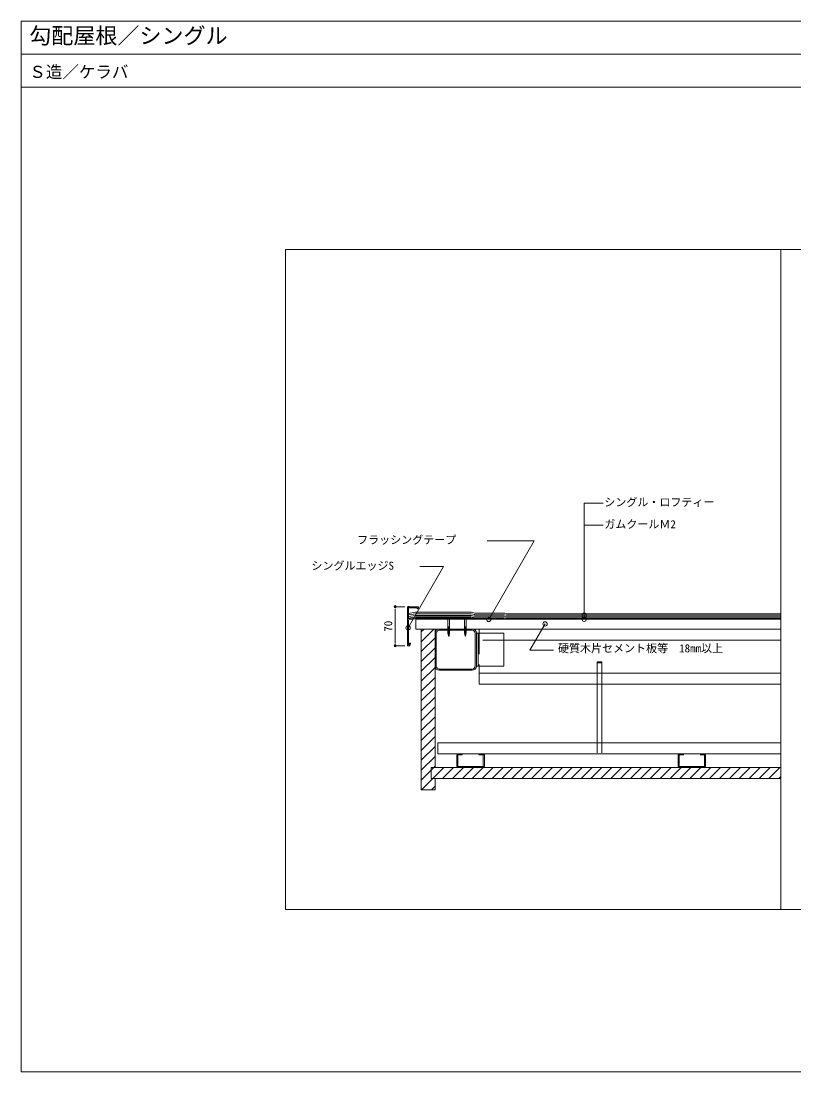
# Model space of a CAD drawing. Units: millimetres, scale not verified. Extents: x -1380 to 1380, y -955 to 955.
# Drawn here: x -1380 to 24, y -955 to 955 of the extents above; entities that cross this region are included whole.
import ezdxf
from ezdxf.enums import TextEntityAlignment as Align

# ---------------------------------------------------------------- set-up
doc = ezdxf.new("R2010")
doc.units = ezdxf.units.MM
doc.header["$LTSCALE"] = 3
doc.header["$PDMODE"] = 32
doc.header["$PDSIZE"] = 1.5
doc.linetypes.add('USER1', pattern=[19.05, 12.7, -6.35])
for name, color, linetype, lineweight in [('0-0_0', 7, 'Continuous', 9), ('0-1_HATCH', 9, 'Continuous', 18), ('0-4_BOUSUI', 1, 'Continuous', 18), ('0-5_MOJI', 7, 'Continuous', 18), ('0-6_sunpo', 7, 'Continuous', 18), ('0-7_KANAMONO_SCREW', 4, 'Continuous', 18), ('0-9_KANAMONO', 4, 'Continuous', 18), ('0-A_single', 6, 'Continuous', 18), ('0-B_TEKKOTU', 7, 'Continuous', 18), ('0-C_doubuti', 5, 'Continuous', 18), ('0-D_bo-do', 3, 'Continuous', 18), ('0-E_WAKU', 7, 'Continuous', 18)]:
    doc.layers.add(name, color=color, linetype=linetype, lineweight=lineweight)
doc.styles.add('ＭＳ ゴシック', font='')
doc.styles.get('ＭＳ ゴシック').set_extended_font_data('MS Gothic')

# ---------------------------------------------------------------- blocks, each defined once
blk = doc.blocks.new('_DOT')
at = {"layer": '0-0_0'}
for p, q in [((-0.5, 0), (-1, 0)), ((0.25, 0), (-0.25, 0))]:
    blk.add_line(p, q, dxfattribs=at)
blk.add_circle((0, 0), 0.25, dxfattribs=at)

msp = doc.modelspace()

# ---------------------------------------------------------------- linework, layer by layer
at = {"layer": '0-0_0', "lineweight": 18}
msp.add_line((-1379.957, 895.031), (1380.043, 895.031), dxfattribs=at)
at = {"layer": '0-1_HATCH'}
for p, q in [((-653.058, -154.986), (-648.06, -149.988)), ((-653.058, -172.947), (-630.099, -149.988)), ((-653.058, -190.907), (-628.058, -165.907)), ((-653.058, -208.868), (-628.058, -183.868)), ((-653.058, -226.828), (-628.058, -201.828)), ((-653.058, -244.789), (-628.058, -219.789)), ((-653.058, -262.749), (-628.058, -237.749)), ((-653.058, -280.71), (-628.058, -255.71)), ((-653.058, -298.67), (-628.058, -273.67)), ((-653.058, -316.631), (-628.058, -291.631)), ((-653.058, -334.591), (-628.058, -309.591)), ((-653.058, -352.552), (-628.058, -327.552)), ((-653.058, -370.513), (-628.058, -345.513)), ((-653.058, -388.473), (-628.058, -363.473)), ((-653.058, -406.434), (-628.058, -381.434)), ((-630.25, -401.585), (-628.058, -399.394)), ((-653.058, -424.394), (-635.058, -406.394)), ((-635.058, -406.394), (-630.25, -401.585)), ((-614.329, -421.585), (-594.329, -401.585)), ((-596.368, -421.585), (-576.368, -401.585)), ((-578.408, -421.585), (-558.408, -401.585)), ((-560.447, -421.585), (-540.447, -401.585)), ((-542.486, -421.585), (-522.486, -401.585)), ((-524.526, -421.585), (-504.526, -401.585)), ((-506.565, -421.585), (-486.565, -401.585)), ((-488.605, -421.585), (-468.605, -401.585)), ((-470.644, -421.585), (-450.644, -401.585)), ((-452.684, -421.585), (-432.684, -401.585)), ((-434.723, -421.585), (-414.723, -401.585)), ((-416.763, -421.585), (-396.763, -401.585)), ((-398.802, -421.585), (-378.802, -401.585)), ((-380.842, -421.585), (-360.842, -401.585)), ((-362.881, -421.585), (-342.881, -401.585)), ((-344.921, -421.585), (-324.921, -401.585)), ((-326.96, -421.585), (-306.96, -401.585)), ((-309, -421.585), (-289, -401.585)), ((-291.039, -421.585), (-271.039, -401.585)), ((-273.079, -421.585), (-253.079, -401.585)), ((-255.118, -421.585), (-235.118, -401.585)), ((-237.158, -421.585), (-217.158, -401.585)), ((-219.197, -421.585), (-199.197, -401.585)), ((-201.237, -421.585), (-181.237, -401.585)), ((-183.276, -421.585), (-163.276, -401.585)), ((-165.316, -421.585), (-145.316, -401.585)), ((-147.355, -421.585), (-127.355, -401.585)), ((-129.395, -421.585), (-109.395, -401.585)), ((-111.434, -421.585), (-91.434, -401.585)), ((-93.474, -421.585), (-73.474, -401.585)), ((-75.513, -421.585), (-55.513, -401.585)), ((-57.553, -421.585), (-37.553, -401.585)), ((-39.592, -421.585), (-19.592, -401.585)), ((-21.632, -421.585), (-1.632, -401.585)), ((-3.671, -421.585), (0.043, -417.871)), ((-634.769, -442.026), (-628.058, -435.315))]:
    msp.add_line(p, q, dxfattribs=at)
msp.add_lwpolyline([(-652.729, -442.026), (-632.289, -421.585), (-612.289, -401.585)], dxfattribs=at)
at = {"layer": '0-4_BOUSUI'}
for points in [[(-676.058, -129.97), (-663.173, -127.988), (-562.898, -127.988), (-558.04, -129.039), (-556.365, -129.488), (-502.797, -129.488), (-500.015, -130.488), (0.043, -130.488)], [(-663.058, -131.309), (-663.058, -131.988), (-503.058, -131.988), (-503.058, -130.988), (-660.97, -130.988)]]:
    msp.add_lwpolyline(points, dxfattribs=at)
at = {"layer": '0-5_MOJI'}
for p, q in [((-357.228, -131.983), (-357.228, 78.746)), ((-322.652, 78.746), (-357.228, 78.746)), ((-322.652, 38.746), (-357.228, 38.746)), ((-448.05, 10.34), (-533.65, 10.34)), ((-530.513, -132.491), (-448.05, 10.34)), ((-677.094, -147.885), (-612.833, -36.581)), ((-612.833, -36.581), (-655.633, -36.581)), ((-428.329, -140.765), (-455.88, -188.486)), ((-455.88, -188.486), (-413.08, -188.486))]:
    msp.add_line(p, q, dxfattribs=at)
for centre in [(-530.513, -132.491), (-357.228, -124.824), (-357.228, -131.983), (-677.094, -147.885), (-428.329, -140.765)]:
    msp.add_circle(centre, 4, dxfattribs=at)
msp.add_point((-676.011, -109.488), dxfattribs=at)
at = {"layer": '0-6_sunpo'}
for p, q in [((-683.058, -109.488), (-700.552, -109.488)), ((-700.552, -117.488), (-700.552, -172.288)), ((-683.058, -180.288), (-700.552, -180.288))]:
    msp.add_line(p, q, dxfattribs=at)
at = {"layer": '0-7_KANAMONO_SCREW'}
for p, q in [((-604.558, -132.042), (-608.058, -129.488)), ((-608.058, -129.488), (-598.058, -129.488)), ((-601.558, -132.042), (-604.558, -132.042)), ((-604.558, -132.042), (-604.558, -157.409)), ((-598.058, -129.488), (-601.558, -132.042)), ((-601.558, -132.042), (-601.558, -157.409)), ((-574.558, -132.042), (-578.058, -129.488)), ((-578.058, -129.488), (-568.058, -129.488)), ((-571.558, -132.042), (-574.558, -132.042)), ((-574.558, -132.042), (-574.558, -157.409)), ((-568.058, -129.488), (-571.558, -132.042)), ((-571.558, -132.042), (-571.558, -157.409)), ((-601.558, -146.953), (-604.558, -147.953)), ((-601.558, -147.953), (-604.558, -148.953)), ((-601.558, -148.94), (-604.558, -149.94)), ((-601.558, -149.94), (-604.558, -150.94)), ((-601.558, -150.94), (-604.558, -151.94)), ((-601.558, -151.94), (-604.558, -152.94)), ((-571.558, -146.953), (-574.558, -147.953)), ((-571.558, -147.953), (-574.558, -148.953)), ((-571.558, -148.94), (-574.558, -149.94)), ((-571.558, -149.94), (-574.558, -150.94)), ((-571.558, -150.94), (-574.558, -151.94)), ((-571.558, -151.94), (-574.558, -152.94)), ((-601.558, -152.94), (-604.558, -153.94)), ((-601.558, -153.94), (-604.558, -154.94)), ((-601.558, -154.94), (-604.558, -155.94)), ((-601.558, -155.94), (-604.558, -156.94)), ((-604.558, -157.409), (-603.558, -162.103)), ((-601.558, -156.94), (-604.452, -157.905)), ((-601.68, -157.98), (-604.254, -158.838)), ((-601.909, -159.057), (-604.055, -159.772)), ((-602.139, -160.133), (-603.856, -160.706)), ((-602.368, -161.21), (-603.657, -161.639)), ((-603.558, -162.103), (-603.058, -162.943)), ((-602.558, -162.103), (-603.058, -162.943)), ((-601.558, -157.409), (-602.558, -162.103)), ((-571.558, -152.94), (-574.558, -153.94)), ((-571.558, -153.94), (-574.558, -154.94)), ((-571.558, -154.94), (-574.558, -155.94)), ((-571.558, -155.94), (-574.558, -156.94)), ((-574.558, -157.409), (-573.558, -162.103)), ((-571.558, -156.94), (-574.452, -157.905)), ((-571.68, -157.98), (-574.254, -158.838)), ((-571.909, -159.057), (-574.055, -159.772)), ((-572.139, -160.133), (-573.856, -160.706)), ((-572.368, -161.21), (-573.657, -161.639)), ((-573.558, -162.103), (-573.058, -162.943)), ((-572.558, -162.103), (-573.058, -162.943)), ((-571.558, -157.409), (-572.558, -162.103))]:
    msp.add_line(p, q, dxfattribs=at)
for points in [[(-604.558, -145.953), (-601.558, -145.953), (-604.558, -146.953)], [(-574.558, -145.953), (-571.558, -145.953), (-574.558, -146.953)]]:
    msp.add_lwpolyline(points, dxfattribs=at)
at = {"layer": '0-9_KANAMONO'}
for p, q in [((-674.008, -175.699), (-674.758, -176.132)), ((-673.258, -177.344), (-673.108, -177.258)), ((-333.28, -209.971), (-333.612, -210.113)), ((-332.83, -209.843), (-333.28, -209.971)), ((-332.275, -209.732), (-332.83, -209.843)), ((-331.633, -209.642), (-332.275, -209.732)), ((-330.922, -209.576), (-331.633, -209.642)), ((-330.164, -209.535), (-330.922, -209.576)), ((-329.383, -209.521), (-330.164, -209.535)), ((-328.602, -209.535), (-329.383, -209.521)), ((-327.844, -209.576), (-328.602, -209.535)), ((-327.133, -209.642), (-327.844, -209.576)), ((-326.49, -209.732), (-327.133, -209.642)), ((-325.936, -209.843), (-326.49, -209.732)), ((-325.486, -209.971), (-325.936, -209.843)), ((-325.154, -210.113), (-325.486, -209.971)), ((-333.815, -210.265), (-333.883, -210.421)), ((-333.883, -210.421), (-333.883, -374.661)), ((-333.883, -210.421), (-333.815, -210.578)), ((-333.612, -210.113), (-333.815, -210.265)), ((-333.815, -210.578), (-333.612, -210.729)), ((-333.612, -210.729), (-333.28, -210.871)), ((-333.28, -210.871), (-332.83, -211)), ((-332.83, -211), (-332.275, -211.111)), ((-332.275, -211.111), (-331.633, -211.201)), ((-331.633, -211.201), (-330.922, -211.267)), ((-330.922, -211.267), (-330.164, -211.308)), ((-330.164, -211.308), (-329.383, -211.321)), ((-329.383, -211.321), (-328.602, -211.308)), ((-328.602, -211.308), (-327.844, -211.267)), ((-327.844, -211.267), (-327.133, -211.201)), ((-327.133, -211.201), (-326.49, -211.111)), ((-326.49, -211.111), (-325.936, -211)), ((-325.936, -211), (-325.486, -210.871)), ((-325.486, -210.871), (-325.154, -210.729)), ((-324.951, -210.265), (-325.154, -210.113)), ((-325.154, -210.729), (-324.951, -210.578)), ((-324.883, -210.421), (-324.951, -210.265)), ((-324.951, -210.578), (-324.883, -210.421)), ((-324.883, -210.421), (-324.883, -374.661))]:
    msp.add_line(p, q, dxfattribs=at)
for points in [[(-659.826, -113.256), (-658.058, -111.488), (-658.058, -109.488), (-678.058, -109.488), (-678.058, -180.288), (-673.758, -180.288), (-673.758, -178.21)], [(-558.392, -130.498), (-563.058, -129.488), (-663.058, -129.488), (-676.058, -131.488), (-676.058, -111.488), (-660.558, -111.488), (-660.678, -112.859)], [(-675.258, -176.998), (-675.258, -178.488), (-676.558, -178.488), (-676.558, -139.988), (-676.058, -139.488), (-676.058, -133.309), (-660.97, -130.988), (-558.058, -130.988)]]:
    msp.add_lwpolyline(points, dxfattribs=at)
for centre, radius, start, end in [((-660.18, -112.903), 0.5, 175, 315), ((-558.558, -130.97), 0.5, 357.89532, 70.69492), ((-674.258, -176.998), 1, 120, 180), ((-673.558, -176.478), 0.9, 300, 120), ((-672.758, -178.21), 1, 120, 180)]:
    msp.add_arc(centre, radius, start, end, dxfattribs=at)
at = {"layer": '0-A_single'}
for points in [[(-676.058, -121.472), (-663.815, -119.588), (-561.999, -119.588), (-556.063, -120.873), (-555.259, -121.088), (-501.332, -121.088), (-498.551, -122.088), (0.043, -122.088)], [(-676.058, -124.304), (-663.601, -122.388), (-562.299, -122.388), (-556.722, -123.595), (-555.628, -123.888), (-501.82, -123.888), (-499.039, -124.888), (0.043, -124.888)], [(-676.058, -127.137), (-663.387, -125.188), (-562.598, -125.188), (-557.381, -126.317), (-555.997, -126.688), (-502.309, -126.688), (-499.527, -127.688), (0.043, -127.688)]]:
    msp.add_lwpolyline(points, dxfattribs=at)
at = {"layer": '0-B_TEKKOTU'}
for p, q in [((-560.558, -149.988), (-620.558, -149.988)), ((-560.558, -152.288), (-620.558, -152.288)), ((-628.058, -157.488), (-628.058, -217.488)), ((-625.758, -157.488), (-625.758, -217.488)), ((-555.358, -217.488), (-555.358, -157.488)), ((-503.058, -157.488), (-553.058, -157.488)), ((-553.058, -217.488), (-553.058, -157.488)), ((-550.058, -217.488), (-550.058, -157.488)), ((-503.058, -217.488), (-503.058, -157.488)), ((-620.558, -222.688), (-560.558, -222.688)), ((-620.558, -224.988), (-560.558, -224.988)), ((-553.058, -217.488), (-503.058, -217.488)), ((-578.558, -376.585), (-578.558, -378.585)), ((-548.558, -378.585), (-548.558, -376.585)), ((-176.841, -378.585), (-176.841, -376.585))]:
    msp.add_line(p, q, dxfattribs=at)
for centre, radius, start, end in [((-620.558, -157.488), 7.5, 90, 180), ((-620.558, -157.488), 5.2, 90, 180), ((-560.558, -157.488), 7.5, 0, 90), ((-560.558, -157.488), 5.2, 360, 90), ((-620.558, -217.488), 7.5, 180, 270), ((-620.558, -217.488), 5.2, 180, 270), ((-560.558, -217.488), 5.2, 270, 0), ((-560.558, -217.488), 7.5, 270, 0)]:
    msp.add_arc(centre, radius, start, end, dxfattribs=at)
at = {"layer": '0-C_doubuti'}
for p, q in [((-548.058, -149.988), (0.043, -149.988)), ((-548.058, -157.488), (-548.058, -149.988)), ((-503.058, -169.988), (0.043, -169.988)), ((-548.058, -249.988), (-548.058, -217.488)), ((-548.058, -229.988), (0.043, -229.988)), ((-548.058, -249.988), (0.043, -249.988)), ((-623.058, -356.585), (0.043, -356.585)), ((-623.058, -376.585), (-623.058, -356.585)), ((-623.058, -376.585), (0.043, -376.585)), ((-588.558, -399.085), (-588.558, -379.085)), ((-586.558, -399.085), (-586.558, -379.085)), ((-586.058, -376.585), (-578.558, -376.585)), ((-586.058, -378.585), (-578.558, -378.585)), ((-548.558, -376.585), (-541.058, -376.585)), ((-548.558, -378.585), (-541.058, -378.585)), ((-540.558, -379.085), (-540.558, -399.085)), ((-538.558, -379.085), (-538.558, -399.085)), ((-186.841, -379.085), (-186.841, -399.085)), ((-184.841, -379.085), (-184.841, -399.085)), ((-176.841, -376.585), (-184.341, -376.585)), ((-176.841, -378.585), (-184.341, -378.585)), ((-139.341, -376.585), (-146.841, -376.585)), ((-139.341, -378.585), (-146.841, -378.585)), ((-138.841, -399.085), (-138.841, -379.085)), ((-136.841, -399.085), (-136.841, -379.085)), ((-541.058, -399.585), (-586.058, -399.585)), ((-184.341, -399.585), (-139.341, -399.585)), ((-541.058, -401.585), (-586.058, -401.585)), ((-184.341, -401.585), (-139.341, -401.585))]:
    msp.add_line(p, q, dxfattribs=at)
at = {"layer": '0-C_doubuti', "linetype": 'USER1'}
for p, q in [((-548.058, -157.488), (-548.058, -217.488)), ((-503.058, -169.988), (-548.058, -169.988))]:
    msp.add_line(p, q, dxfattribs=at)
at = {"layer": '0-C_doubuti'}
for centre, radius, start, end in [((-586.058, -379.085), 2.5, 90, 180), ((-586.058, -379.085), 0.5, 90, 180), ((-541.058, -379.085), 2.5, 0, 90), ((-541.058, -379.085), 0.5, 0, 90), ((-184.341, -379.085), 2.5, 90, 180), ((-184.341, -379.085), 0.5, 90, 180), ((-139.341, -379.085), 2.5, 0, 90), ((-139.341, -379.085), 0.5, 0, 90), ((-586.058, -399.085), 2.5, 180, 270), ((-586.058, -399.085), 0.5, 180, 270), ((-541.058, -399.085), 2.5, 270, 0), ((-541.058, -399.085), 0.5, 270, 0), ((-184.341, -399.085), 2.5, 180, 270), ((-184.341, -399.085), 0.5, 180, 270), ((-139.341, -399.085), 0.5, 270, 0), ((-139.341, -399.085), 2.5, 270, 0)]:
    msp.add_arc(centre, radius, start, end, dxfattribs=at)
at = {"layer": '0-D_bo-do'}
for p, q in [((0.043, -131.988), (-663.058, -131.988)), ((-633.058, -131.988), (-663.058, -131.988)), ((-663.058, -149.988), (-663.058, -131.988)), ((0.043, -149.988), (-663.058, -149.988)), ((-653.058, -442.026), (-653.058, -149.988)), ((-628.058, -401.585), (-628.058, -149.988)), ((-635.058, -401.585), (0.043, -401.585)), ((-635.058, -421.585), (-635.058, -401.585)), ((-635.058, -421.585), (0.043, -421.585)), ((-628.058, -442.026), (-628.058, -421.585)), ((-628.058, -442.026), (-653.058, -442.026))]:
    msp.add_line(p, q, dxfattribs=at)
at = {"layer": '0-E_WAKU'}
msp.add_line((0.043, 540.031), (0.043, -659.969), dxfattribs=at)
for points in [[(-1379.957, -954.969), (1380.043, -954.969), (1380.043, 955.031), (-1379.957, 955.031)], [(1380.043, 835.031), (-1379.957, 835.031), (-1379.957, 955.031), (1380.043, 955.031)], [(-899.957, -659.969), (900.043, -659.969), (900.043, 540.031), (-899.957, 540.031)]]:
    msp.add_lwpolyline(points, close=True, dxfattribs=at)

# ---------------------------------------------------------------- block references
at = {"layer": '0-6_sunpo', "xscale": 8, "yscale": 8}
for p, rotation in [((-700.552, -109.488), 90), ((-700.552, -180.288), 270)]:
    msp.add_blockref('_DOT', p, dxfattribs=dict(at, rotation=rotation))

# ---------------------------------------------------------------- texts
at = {"layer": '0-5_MOJI', "style": 'ＭＳ ゴシック'}
for s, p in [('シングル・ロフティー', (-320.652, 68.746)), ('ガムクールＭ2', (-320.652, 28.746)), ('フラッシングテープ', (-769.559, 0.34)), ('シングルエッジS', (-852.557, -46.581)), ('硬質木片セメント板等\u300018mm以上', (-404.787, -196.73))]:
    msp.add_text(s, height=14.66, dxfattribs=at).set_placement(p, align=Align.BOTTOM_LEFT)
at = {"layer": '0-6_sunpo', "style": 'ＭＳ ゴシック'}
msp.add_text('70', height=14.66, rotation=90, dxfattribs=at).set_placement((-701.552, -154.888), align=Align.BOTTOM_LEFT)
at = {"layer": '0-E_WAKU', "style": 'ＭＳ ゴシック'}
for s, height, p in [('勾配屋根／シングル', 29.33, (-1364.957, 905.031)), ('Ｓ造／ケラバ', 21.99, (-1364.957, 845.031))]:
    msp.add_text(s, height=height, dxfattribs=at).set_placement(p, align=Align.BOTTOM_LEFT)

doc.saveas('drawing.dxf')
